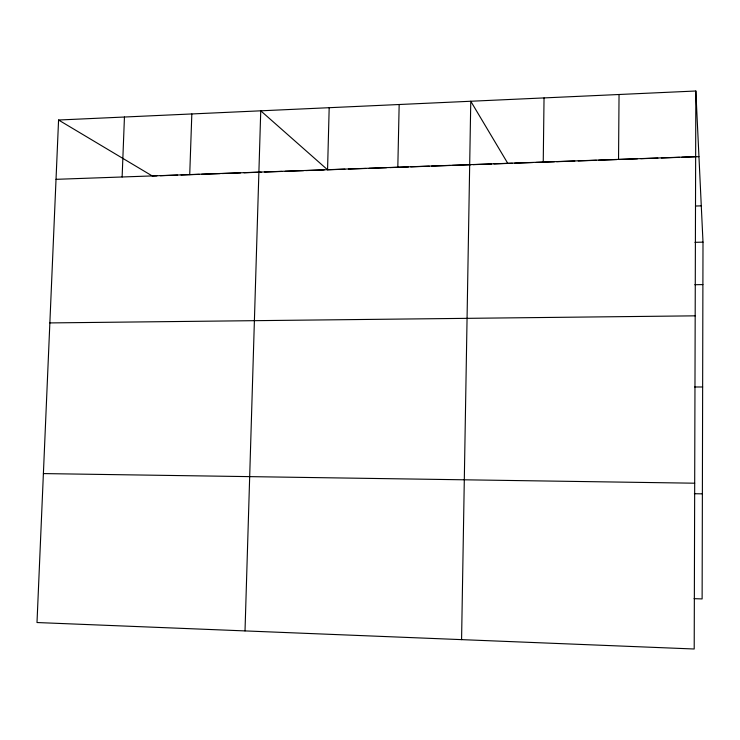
<?xml version="1.0" encoding="UTF-8"?>
<svg xmlns="http://www.w3.org/2000/svg" width="740" height="740" viewBox="0 0 740 740"><rect width="100%" height="100%" fill="white"/><g stroke="black" fill="none" stroke-linecap="round" stroke-linejoin="round"><path stroke-width="1.11" d="M695.841 91.002L694.203 648.999L37 622.534L58.571 120.019L695.841 91.002L703 242.146L702.121 598.928L694.074 598.66M618.538 159.396L619.047 94.498M543.243 162.06L544.039 97.911M461.575 639.638L470.769 101.251L507.825 163.429M397.815 167.212L399.165 104.507M327.561 169.701L329.18 107.698M245.014 630.915L260.748 110.815L327.598 169.812L344.923 169.192M189.727 174.594L191.827 113.951M122.128 176.99L124.45 117.022M56.027 179.33L695.646 156.658M156.945 175.852L152.366 176.018L58.571 120.019M160.386 175.732L177.572 175.121M181.013 175.001L199.338 174.353M201.631 174.27L219.956 173.623M222.25 173.539L240.574 172.892M244.006 172.772L261.183 172.161M264.615 172.041L281.792 171.43M285.233 171.31L303.548 170.662M305.842 170.579L324.166 169.932M348.392 169.072L365.726 168.461M369.186 168.341L386.521 167.721M389.98 167.601L408.462 166.944M410.774 166.861L429.256 166.204M431.568 166.13L450.05 165.473M452.362 165.39L470.844 164.733M473.156 164.65L491.647 164.003M493.959 163.919L512.367 163.263M514.633 163.179L532.8 162.541M536.204 162.421L554.371 161.773M556.646 161.699L574.823 161.052M578.236 160.931L596.431 160.284M598.706 160.21L616.91 159.562M619.177 159.479L637.39 158.832M640.812 158.712L657.906 158.11M661.329 157.99L679.57 157.343M681.855 157.259L698.949 156.658M695.554 206.025L701.279 205.859M694.943 242.322L703 242.146M694.814 284.724L702.898 284.595M49.858 322.918L695.184 315.841M694.693 386.983L702.639 386.983M43.392 473.582L694.693 483.202M694.379 493.719L702.38 493.848"/></g></svg>
